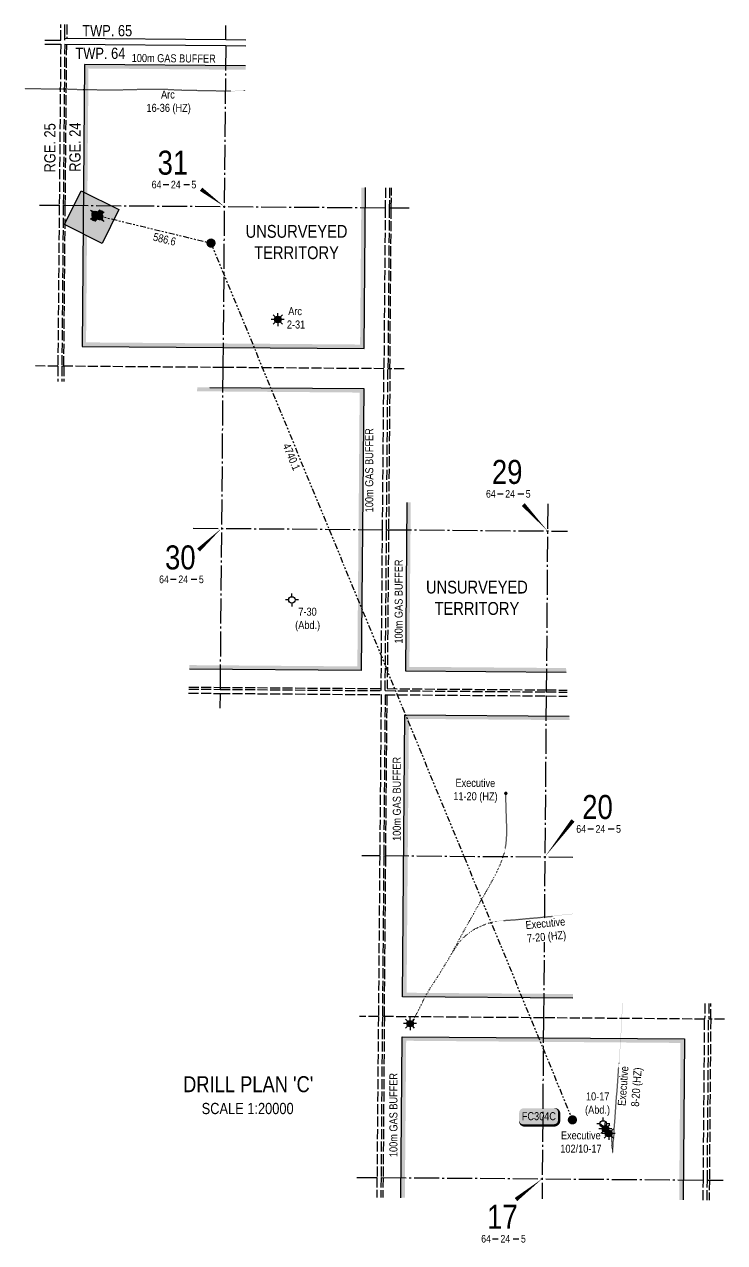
# Model space of a CAD drawing. Extents: x 451222 to 473419, y 6037124 to 6050105.
# Drawn here: x 465782 to 469284, y 6037608 to 6043697 of the extents above; entities that cross this region are included whole.
import ezdxf
from ezdxf.enums import TextEntityAlignment as Align

# ---------------------------------------------------------------- set-up
doc = ezdxf.new("R2010")
doc.units = 0
doc.header["$LTSCALE"] = 5
for name, pattern in [('foc-DOT', [1, 0.2, -0.8]), ('foc-DRILLPATH', [14.75, 6, -1.75, 1.75, -1.75, 1.75, -1.75]), ('foc-QUARTERLINE', [33, 25, -3, 2, -3]), ('foc-UNSURVEYED', [12.5, 10, -2.5])]:
    doc.linetypes.add(name, pattern=pattern)
for name, color, linetype in [('10', 1, 'Continuous'), ('9', 3, 'Continuous'), ('ABADATA-DRILL', 8, 'foc-DOT'), ('ABADATA-DRILL-T', 8, 'Continuous'), ('AS-TARGET-GAS', 182, 'Continuous'), ('AS-TARGET-GAS-H', 181, 'Continuous'), ('D-TXT', 6, 'Continuous'), ('DETAIL-HZ-Existing', 8, 'foc-DOT'), ('DETAIL-T', 7, 'Continuous'), ('L-BD', 7, 'Continuous'), ('L-MON', 1, 'Continuous'), ('L-QSEC', 8, 'foc-QUARTERLINE'), ('L-SEC', 7, 'Continuous'), ('L-SECLBL', 7, 'Continuous'), ('L-UNS-T', 3, 'Continuous'), ('L-USEC', 7, 'foc-UNSURVEYED'), ('P-PDRILLPATH', 12, 'foc-DRILLPATH'), ('P-PROPOSED', 10, 'Continuous'), ('P-PROPOSED-H', 21, 'Continuous')]:
    doc.layers.add(name, color=color, linetype=linetype)
doc.styles.add('80', font='ARIALN.TTF', dxfattribs={"height": 10})
doc.styles.add('80CG', font='ARIALN.TTF', dxfattribs={"height": 10})
doc.styles.add('80L', font='ARIALN.TTF', dxfattribs={"height": 10})
doc.styles.add('SIMPLEX', font='ARIALN.TTF')

# ---------------------------------------------------------------- blocks, each defined once
blk = doc.blocks.new('L-SECLBL')
at = {"layer": '9', "color": 7}
for p, q in [((-5.1, -27.8), (-12.3, -27.8)), ((20.7, -27.8), (13.5, -27.8))]:
    blk.add_line(p, q, dxfattribs=at)
at = {"layer": '10', "color": 2, "style": 'SIMPLEX'}
blk.add_attdef('SEC', text='', height=30, dxfattribs=at).set_placement((0, 0), align=Align.MIDDLE)
at = {"layer": '10', "color": 5, "style": '80L'}
blk.add_attdef('TWP', text='', height=9.5, dxfattribs=at).set_placement((-14.4, -27.4), align=Align.MIDDLE_RIGHT)
blk.add_attdef('RGE', text='', height=9.5, dxfattribs=at).set_placement((3.6, -27.4), align=Align.MIDDLE_CENTER)
blk.add_attdef('MER', text='', height=9.5, dxfattribs=at).set_placement((23.2, -27.4), align=Align.MIDDLE_LEFT)
blk = doc.blocks.new('WC')
at = {"layer": 'L-MON'}
h = blk.add_hatch(color=255, dxfattribs=at)
h.dxf.hatch_style = 1
edge = h.paths.add_edge_path()
edge.add_arc((0, 0), 0.9, 0, 360)
at = {"layer": 'L-MON', "color": 240, "flags": 128}
for points in [[(-0.62, 0.5), (-1.23, 1.12)], [(0.52, 0.61), (1.13, 1.21)], [(-1.18, -1.18), (-0.56, -0.57)], [(1.16, -1.18), (0.56, -0.57)]]:
    blk.add_lwpolyline(points, dxfattribs=at)
at = {"layer": 'L-MON', "color": 240}
for radius in [0.8, 0.373]:
    blk.add_circle((0, 0), radius, dxfattribs=at)
blk = doc.blocks.new('GAS')
h = blk.add_hatch(color=255)
h.dxf.hatch_style = 1
edge = h.paths.add_edge_path()
edge.add_arc((0, 0), 0.9, 0, 360)
for p, q in [((-0.81, 0), (-1.62, 0)), ((-0.57, 0.57), (-1.14, 1.14)), ((0, 0.81), (0, 1.62)), ((0.57, 0.57), (1.14, 1.14)), ((1.62, 0), (0.81, 0)), ((-0.57, -0.57), (-1.14, -1.14)), ((0, -0.81), (0, -1.62)), ((1.14, -1.14), (0.57, -0.57))]:
    blk.add_line(p, q)
blk.add_circle((0, 0), 0.8)
blk = doc.blocks.new('GABD')
for p, q in [((-0.81, 0), (-1.62, 0)), ((0, 0.81), (0, 1.62)), ((1.62, 0), (0.81, 0)), ((0, -0.81), (0, -1.62))]:
    blk.add_line(p, q)
blk.add_circle((0, 0), 0.8)
blk = doc.blocks.new('BH_Existing')
at = {"layer": 'DETAIL-HZ-Existing'}
h = blk.add_hatch(color=256, dxfattribs=at)
h.dxf.hatch_style = 1
edge = h.paths.add_edge_path()
edge.add_arc((0, 0), 0.45, 0, 360)
blk = doc.blocks.new('*U551')
h = blk.add_hatch(color=50)
edge = h.paths.add_edge_path()
edge.add_line((-19, -11.5), (19, -11.5))
edge.add_arc((19, -5.5), 6, 270, 360)
edge.add_line((25, -5.5), (25, 4))
edge.add_arc((19, 4), 6, 0, 90)
edge.add_line((19, 10), (-19, 10))
edge.add_arc((-19, 4), 6, 90, 180)
edge.add_line((-25, 4), (-25, -5.5))
edge.add_arc((-19, -5.5), 6, 180, 270)
at = {"flags": 128}
blk.add_lwpolyline([(-19, -11.5, 3, 3, 0), (19, -11.5, 3, 3, 0.414214), (25, -5.5, 3, 3, 0), (25, 4, 3, 0, 0.414214), (19, 10, 0, 0, 0), (-19, 10, 0, 0, 0.414214), (-25, 4, 0, 0, 0), (-25, -5.5, 0, 3, 0.414214)], format="xyseb", close=True, dxfattribs=at)
at = {"color": 1, "style": '80'}
blk.add_attdef('ENTER_TEXT_001', (-26.8, -4.9), '', height=10, dxfattribs=at)
blk = doc.blocks.new('plbh')
at = {"layer": 'L-MON'}
h = blk.add_hatch(color=255, dxfattribs=at)
h.dxf.hatch_style = 1
edge = h.paths.add_edge_path()
edge.add_arc((0, 0), 1.16, 0, 360)
h = blk.add_hatch(color=256, dxfattribs=at)
h.dxf.hatch_style = 1
h.paths.add_polyline_path([(-0.96, 0, 1), (0.96, 0, 1)])
h.paths.add_polyline_path([(0.91, 0, -1), (-0.91, 0, -1)], flags=16)
h.paths.add_polyline_path([(0.45, 0, -1), (-0.45, 0, -1)], flags=0)
h = blk.add_hatch(color=256, dxfattribs=at)
h.dxf.hatch_style = 1
h.paths.add_polyline_path([(-0.45, 0, 1), (0.45, 0, 1)])
h.paths.add_polyline_path([(0.4, 0, -1), (-0.4, 0, -1)], flags=16)
at = {"layer": 'L-MON', "color": 240}
for radius in [0.96, 0.91, 0.45, 0.4]:
    blk.add_circle((0, 0), radius, dxfattribs=at)

msp = doc.modelspace()

# ---------------------------------------------------------------- hatches: boundary and pattern name
at = {"layer": 'AS-TARGET-GAS-H'}
h = msp.add_hatch(color=256, dxfattribs=at)
h.dxf.hatch_style = 1
h.paths.add_polyline_path([(467461, 6042097.201), (466090.635, 6042107.956), (466102.82, 6043476.909), (466887.964, 6043470.355), (466888.141, 6043490.355), (466082.999, 6043497.075), (466070.458, 6042088.114), (467480.829, 6042077.044), (467487.695, 6042881.521), (467467.696, 6042881.691)])
h = msp.add_hatch(color=256, dxfattribs=at)
h.dxf.hatch_style = 1
h.paths.add_polyline_path([(466645.964, 6041863.59), (467458.952, 6041857.209), (467447.275, 6040488.381), (466607.619, 6040494.986), (466607.059, 6040474.99), (467467.103, 6040468.224), (467479.122, 6041877.052), (466646.524, 6041883.586)])
h = msp.add_hatch(color=256, dxfattribs=at)
h.dxf.hatch_style = 1
h.paths.add_polyline_path([(467714.396, 6041308.347), (467694.397, 6041308.548), (467687.213, 6040466.499), (468492.051, 6040460.215), (468491.184, 6040480.223), (467707.383, 6040486.342)])
h = msp.add_hatch(color=256, dxfattribs=at)
h.dxf.hatch_style = 1
h.paths.add_polyline_path([(468507.011, 6040239.975), (467685.336, 6040246.39), (467673.317, 6038837.553), (468524.7, 6038830.882), (468525.495, 6038850.876), (467693.487, 6038857.395), (467705.165, 6040226.234), (468508.9, 6040219.96)])
h = msp.add_hatch(color=256, dxfattribs=at)
h.dxf.hatch_style = 1
h.paths.add_polyline_path([(468382.425, 6039236.215), (468382.425, 6039236.212), (468382.649, 6039236.236)])
h.paths.add_polyline_path([(468382.425, 6039236.215), (468382.425, 6039236.212), (468382.649, 6039236.236)])
h = msp.add_hatch(color=256, dxfattribs=at)
h.dxf.hatch_style = 1
h.paths.add_polyline_path([(469083.154, 6038626.499), (467671.611, 6038637.547), (467664.747, 6037833.131), (467684.747, 6037832.974), (467691.44, 6038617.391), (469062.992, 6038606.656), (469056.583, 6037822.218), (469076.583, 6037822.061)])
at = {"layer": 'P-PROPOSED-H'}
h = msp.add_hatch(color=256, dxfattribs=at)
h.dxf.hatch_style = 1
h.paths.add_polyline_path([(466065.336, 6042865.13), (466254.87, 6042771.361), (466171.561, 6042602.969), (465982.027, 6042696.738)])

# ---------------------------------------------------------------- linework, layer by layer
at = {"layer": 'ABADATA-DRILL', "flags": 128}
for points in [[(466887.041, 6043366.263), (466871.85, 6043365.801), (466852.494, 6043365.085), (466833.317, 6043364.378), (466813.933, 6043363.932), (466794.602, 6043363.957), (466775.263, 6043364.091), (466756.033, 6043364.205), (466736.654, 6043364.439), (466717.417, 6043364.783), (466698.16, 6043365.187), (466678.822, 6043365.471), (466659.473, 6043365.786), (466640.177, 6043366.22), (466620.75, 6043366.736), (466601.423, 6043367.14), (466582.135, 6043367.454), (466562.889, 6043368.008), (466543.625, 6043368.702), (466524.452, 6043369.606), (466505.24, 6043370.71), (466485.928, 6043371.634), (466466.589, 6043371.849), (466447.177, 6043371.714), (466427.837, 6043371.808), (466408.477, 6043371.823), (466389.164, 6043371.567), (466369.771, 6043371.341), (466350.409, 6043371.186), (466331.026, 6043370.84), (466311.771, 6043370.314), (466292.435, 6043369.748), (466273.102, 6043369.392), (466253.71, 6043369.336), (466234.26, 6043369.352), (466214.809, 6043369.277), (466195.396, 6043369.022), (466175.984, 6043368.927), (466156.576, 6043369.232), (466137.158, 6043369.527), (466117.75, 6043369.862), (466098.511, 6043370.066), (466079.152, 6043370.23), (466059.965, 6043370.624), (466040.629, 6043371.228), (466021.195, 6043371.974), (466001.981, 6043372.708), (465982.654, 6043373.192), (465963.235, 6043373.387), (465943.895, 6043373.482), (465924.556, 6043373.616), (465905.287, 6043373.85), (465886.019, 6043374.164), (465866.671, 6043374.409), (465847.331, 6043374.513), (465827.993, 6043374.788), (465808.614, 6043374.992), (465797.046, 6043374.821), (465782.044, 6043374.418)], [(467710.952, 6038702.653), (467710.913, 6038702.784), (467710.913, 6038702.844), (467710.946, 6038703.114), (467710.977, 6038703.273), (467711.078, 6038703.423), (467711.38, 6038703.63), (467711.763, 6038703.877), (467712.235, 6038704.103), (467712.857, 6038704.348), (467713.446, 6038704.123), (467713.949, 6038703.308), (467714.195, 6038702.825), (467714.609, 6038702.081), (467715.043, 6038701.347), (467715.507, 6038700.653), (467715.982, 6038700.039), (467716.438, 6038699.544), (467716.875, 6038699.18), (467716.984, 6038699.079), (467717.063, 6038698.859), (467716.859, 6038698.51), (467716.363, 6038697.754), (467715.679, 6038697.36), (467714.889, 6038697.456), (467714.191, 6038697.743), (467713.634, 6038698.068), (467713.038, 6038698.533), (467712.891, 6038698.954), (467713.087, 6038699.653), (467713.307, 6038700.842), (467713.748, 6038702.039), (467714.407, 6038703.034), (467715.225, 6038703.937), (467715.932, 6038704.722), (467715.761, 6038705.794), (467715.331, 6038706.948), (467715.069, 6038707.851), (467714.459, 6038709.147), (467713.882, 6038710.613), (467713.529, 6038711.526), (467712.547, 6038712.485), (467711.604, 6038713.314), (467711.722, 6038713.123), (467711.877, 6038712.551), (467711.7, 6038711.742), (467711.311, 6038710.755), (467711.256, 6038710.095), (467712.095, 6038709.908), (467713.517, 6038710.045), (467715.108, 6038710.072), (467716.716, 6038709.748), (467717.942, 6038709.177), (467718.162, 6038709.205), (467718.192, 6038709.245), (467718.274, 6038709.484), (467718.633, 6038710.522), (467718.684, 6038710.621), (467720.552, 6038713.777), (467721.474, 6038715.04), (467722.678, 6038716.661), (467724.106, 6038718.599), (467725.577, 6038720.938), (467726.981, 6038723.748), (467728.519, 6038726.866), (467734.495, 6038737.681), (467737.064, 6038741.992), (467739.946, 6038746.71), (467743, 6038751.726), (467746.016, 6038756.833), (467748.902, 6038762.062), (467751.741, 6038767.54), (467754.611, 6038773.229), (467757.573, 6038779.097), (467760.575, 6038784.985), (467763.598, 6038790.912), (467766.541, 6038796.87), (467769.374, 6038802.929), (467772.319, 6038809.098), (467775.423, 6038815.245), (467778.608, 6038821.481), (467781.926, 6038827.936), (467785.564, 6038834.539), (467789.323, 6038841.19), (467793.123, 6038847.912), (467796.944, 6038854.753), (467800.675, 6038861.635), (467804.546, 6038868.495), (467808.645, 6038875.104), (467812.884, 6038881.721), (467817.002, 6038888.21), (467821.131, 6038894.838), (467825.24, 6038901.487), (467829.48, 6038908.144), (467833.889, 6038914.74), (467838.51, 6038921.514), (467843.152, 6038928.489), (467847.846, 6038935.612), (467852.692, 6038942.975), (467857.569, 6038950.527), (467862.388, 6038958.281), (467867.199, 6038966.184), (467871.868, 6038973.938), (467874.07, 6038977.611), (467876.882, 6038982.31), (467882.221, 6038991.139), (467884.038, 6038994.115), (467889.05, 6039002.257), (467894.063, 6039010.409), (467899.146, 6039018.57), (467904.238, 6039026.731), (467909.222, 6039034.983), (467914.026, 6039043.346), (467918.652, 6039051.832), (467923.208, 6039060.377), (467927.743, 6039068.923), (467932.198, 6039077.36), (467936.654, 6039085.927), (467941.23, 6039094.422), (467945.815, 6039102.908), (467950.321, 6039111.444), (467954.886, 6039119.96), (467959.472, 6039128.475), (467964.057, 6039136.991), (467968.653, 6039145.496), (467973.338, 6039153.931), (467978.023, 6039162.346), (467982.648, 6039170.811), (467987.273, 6039179.286), (467991.797, 6039187.642), (467996.411, 6039195.917), (468001.074, 6039204.122), (468005.776, 6039212.306), (468010.5, 6039220.6), (468015.123, 6039228.845), (468019.806, 6039237.05), (468024.439, 6039245.255), (468029.093, 6039253.5), (468033.755, 6039261.664), (468038.458, 6039269.869), (468043.131, 6039278.043), (468047.886, 6039286.427), (468052.6, 6039294.842), (468057.265, 6039303.276), (468062.01, 6039311.661), (468066.804, 6039320.034), (468071.528, 6039328.328), (468076.372, 6039336.652), (468081.256, 6039344.975), (468086.07, 6039353.328), (468090.895, 6039361.691), (468095.598, 6039369.886), (468100.422, 6039378.239), (468105.055, 6039386.474), (468109.661, 6039394.94), (468114.174, 6039403.276), (468118.708, 6039411.561), (468123.222, 6039419.838), (468127.745, 6039428.113), (468132.318, 6039436.319), (468136.804, 6039444.845), (468140.96, 6039453.535), (468145.068, 6039462.325), (468149.235, 6039471.014), (468153.352, 6039479.753), (468157.259, 6039488.445), (468161.057, 6039497.337), (468164.746, 6039506.261), (468168.324, 6039515.115), (468171.863, 6039524.1), (468175.151, 6039533.047), (468178.172, 6039542.216), (468180.843, 6039551.479), (468183.283, 6039560.713), (468185.565, 6039570.089), (468187.476, 6039579.368), (468189.147, 6039588.689), (468190.569, 6039598.222), (468191.662, 6039607.808), (468192.605, 6039617.406), (468193.308, 6039627.025), (468193.811, 6039636.716), (468194.224, 6039646.368), (468194.437, 6039656.032), (468194.521, 6039665.737), (468194.503, 6039675.383), (468194.316, 6039685.01), (468194.068, 6039694.647), (468193.901, 6039704.284), (468193.664, 6039713.962), (468193.397, 6039723.62), (468193.069, 6039733.268), (468192.662, 6039742.907), (468192.334, 6039752.546), (468192.017, 6039762.194), (468191.769, 6039771.831), (468191.552, 6039781.479), (468191.225, 6039791.137), (468190.877, 6039800.786), (468190.558, 6039810.224), (468190.32, 6039819.821), (468190.193, 6039829.448), (468190.076, 6039839.155), (468189.905, 6039854.155)], [(467710.952, 6038702.653), (467710.913, 6038702.784), (467710.913, 6038702.844), (467710.946, 6038703.114), (467710.977, 6038703.273), (467711.078, 6038703.423), (467711.38, 6038703.63), (467711.763, 6038703.877), (467712.235, 6038704.103), (467712.857, 6038704.348), (467713.446, 6038704.123), (467713.949, 6038703.308), (467714.195, 6038702.825), (467714.609, 6038702.081), (467715.043, 6038701.347), (467715.507, 6038700.653), (467715.982, 6038700.039), (467716.438, 6038699.544), (467716.875, 6038699.18), (467716.984, 6038699.079), (467717.063, 6038698.859), (467716.859, 6038698.51), (467716.363, 6038697.754), (467715.679, 6038697.36), (467714.889, 6038697.456), (467714.191, 6038697.743), (467713.634, 6038698.068), (467713.038, 6038698.533), (467712.891, 6038698.954), (467713.087, 6038699.653), (467713.307, 6038700.842), (467713.748, 6038702.039), (467714.407, 6038703.034), (467715.225, 6038703.937), (467715.932, 6038704.722), (467715.761, 6038705.794), (467715.331, 6038706.948), (467715.069, 6038707.851), (467714.459, 6038709.147), (467713.882, 6038710.613), (467713.529, 6038711.526), (467712.547, 6038712.485), (467711.604, 6038713.314), (467711.722, 6038713.123), (467711.877, 6038712.551), (467711.7, 6038711.742), (467711.311, 6038710.755), (467711.256, 6038710.095), (467712.095, 6038709.908), (467713.517, 6038710.045), (467715.108, 6038710.072), (467716.716, 6038709.748), (467717.942, 6038709.177), (467718.162, 6038709.205), (467718.192, 6038709.245), (467718.274, 6038709.484), (467718.633, 6038710.522), (467718.684, 6038710.621), (467720.552, 6038713.777), (467721.474, 6038715.04), (467722.678, 6038716.661), (467724.106, 6038718.599), (467725.577, 6038720.938), (467726.981, 6038723.748), (467728.519, 6038726.866), (467734.495, 6038737.681), (467737.064, 6038741.992), (467739.946, 6038746.71), (467743, 6038751.726), (467746.016, 6038756.833), (467748.902, 6038762.062), (467751.741, 6038767.54), (467754.611, 6038773.229), (467757.573, 6038779.097), (467760.575, 6038784.985), (467763.598, 6038790.912), (467766.541, 6038796.87), (467769.374, 6038802.929), (467772.319, 6038809.098), (467775.423, 6038815.245), (467778.608, 6038821.481), (467781.926, 6038827.936), (467785.564, 6038834.539), (467789.323, 6038841.19), (467793.123, 6038847.912), (467796.944, 6038854.753), (467800.675, 6038861.635), (467804.546, 6038868.495), (467808.645, 6038875.104), (467812.884, 6038881.721), (467817.002, 6038888.21), (467821.131, 6038894.838), (467825.24, 6038901.487), (467829.48, 6038908.144), (467833.889, 6038914.74), (467838.51, 6038921.514), (467843.152, 6038928.489), (467847.846, 6038935.612), (467852.692, 6038942.975), (467857.569, 6038950.527), (467862.388, 6038958.281), (467867.199, 6038966.184), (467871.868, 6038973.938), (467874.07, 6038977.611), (467876.882, 6038982.31), (467882.221, 6038991.139), (467884.038, 6038994.115), (467889.05, 6039002.257), (467894.063, 6039010.409), (467899.146, 6039018.57), (467904.238, 6039026.731), (467909.222, 6039034.983), (467914.026, 6039043.346), (467916.78, 6039048.276), (467918.578, 6039051.392), (467923.593, 6039059.844), (467928.646, 6039068.035), (467933.697, 6039076.016), (467939.02, 6039084.095), (467944.431, 6039092.003), (467949.92, 6039099.701), (467955.768, 6039107.345), (467961.875, 6039114.767), (467968.099, 6039121.817), (467974.602, 6039128.656), (467981.352, 6039135.261), (467988.38, 6039141.635), (467995.688, 6039147.926), (468003.115, 6039154.075), (468010.7, 6039160.014), (468018.513, 6039165.66), (468026.573, 6039170.964), (468034.88, 6039175.855), (468043.384, 6039180.455), (468052.005, 6039184.704), (468060.843, 6039188.53), (468069.719, 6039192.226), (468078.636, 6039195.932), (468087.671, 6039199.426), (468096.753, 6039202.64), (468105.774, 6039205.624), (468114.913, 6039208.357), (468124.229, 6039210.809), (468133.612, 6039212.89), (468143.102, 6039214.629), (468152.6, 6039216.149), (468162.137, 6039217.457), (468171.73, 6039218.416), (468181.351, 6039219.053), (468190.961, 6039219.591), (468200.571, 6039220.129), (468210.191, 6039220.727), (468219.812, 6039221.405), (468229.303, 6039222.104), (468238.905, 6039222.872), (468248.498, 6039223.72), (468258, 6039224.599), (468267.634, 6039225.567), (468277.238, 6039226.545), (468286.801, 6039227.463), (468296.413, 6039228.292), (468305.905, 6039229.081), (468315.537, 6039229.828), (468325.179, 6039230.606), (468334.772, 6039231.474), (468344.244, 6039232.363), (468353.847, 6039233.252), (468363.461, 6039234.19), (468373.055, 6039235.198), (468382.649, 6039236.236), (468392.262, 6039237.154), (468401.884, 6039237.972), (468411.508, 6039238.9), (468421.112, 6039239.928), (468430.706, 6039241.037), (468440.282, 6039242.225), (468449.857, 6039243.403), (468459.252, 6039244.544), (468468.837, 6039245.672), (468478.451, 6039246.68), (468487.864, 6039247.58), (468497.477, 6039248.508), (468507.061, 6039249.506), (468516.474, 6039250.436), (468524.652, 6039251.113)], [(468707.027, 6038151.781), (468707.027, 6038151.751), (468707.036, 6038151.711), (468707.056, 6038151.67), (468707.116, 6038151.65), (468707.137, 6038151.75), (468707.119, 6038152.05), (468707.012, 6038152.351), (468706.854, 6038152.703), (468706.648, 6038153.155), (468706.381, 6038153.527), (468706.104, 6038153.85), (468705.687, 6038154.263), (468705.1, 6038154.698), (468704.512, 6038154.973), (468703.923, 6038155.118), (468703.223, 6038155.144), (468702.913, 6038155.157), (468702.532, 6038155.14), (468702.161, 6038154.993), (468701.83, 6038154.866), (468701.539, 6038154.798), (468701.289, 6038154.76), (468701.408, 6038154.649), (468701.907, 6038154.475), (468702.446, 6038154.35), (468703.055, 6038154.215), (468703.804, 6038154.089), (468704.585, 6038154.062), (468705.366, 6038154.126), (468706.157, 6038154.229), (468706.917, 6038154.193), (468707.655, 6038153.947), (468708.164, 6038153.802), (468708.535, 6038153.809), (468708.995, 6038153.835), (468709.356, 6038153.922), (468709.638, 6038154.09), (468709.859, 6038154.258), (468710.001, 6038154.427), (468710.082, 6038154.607), (468710.134, 6038154.776), (468710.194, 6038154.786), (468710.234, 6038154.816), (468710.286, 6038155.005), (468710.317, 6038155.225), (468710.329, 6038155.435), (468710.341, 6038155.605), (468710.343, 6038155.835), (468710.344, 6038156.055), (468710.396, 6038156.275), (468710.448, 6038156.495), (468710.6, 6038156.714), (468710.691, 6038156.783), (468710.821, 6038156.762), (468711.019, 6038156.61), (468711.277, 6038156.328), (468711.575, 6038155.985), (468711.872, 6038155.622), (468712.169, 6038155.28), (468712.486, 6038154.927), (468712.853, 6038154.473), (468713.298, 6038153.929), (468713.714, 6038153.436), (468713.813, 6038153.305), (468714.388, 6038152.59), (468714.921, 6038151.785), (468715.364, 6038150.95), (468715.768, 6038150.097), (468716.16, 6038149.213), (468716.543, 6038148.279), (468716.874, 6038147.226), (468717.095, 6038146.063), (468717.184, 6038144.832), (468717.244, 6038143.631), (468717.305, 6038142.509), (468717.356, 6038141.428), (468717.427, 6038140.367), (468717.509, 6038139.346), (468717.59, 6038138.365), (468717.663, 6038137.434), (468717.765, 6038136.492), (468717.887, 6038135.511), (468717.968, 6038134.489), (468717.999, 6038133.388), (468718, 6038132.288), (468717.992, 6038131.287), (468717.994, 6038130.367), (468718.036, 6038129.426), (468718.147, 6038128.374), (468718.269, 6038127.323), (468718.4, 6038126.301), (468718.522, 6038125.319), (468718.613, 6038124.258), (468718.673, 6038123.097), (468718.714, 6038121.956), (468718.774, 6038120.815), (468718.835, 6038119.714), (468718.907, 6038118.682), (468718.969, 6038117.741), (468719.061, 6038116.83), (468719.194, 6038115.918), (468719.326, 6038114.957), (468719.467, 6038113.905), (468719.598, 6038112.863), (468719.72, 6038111.862), (468719.811, 6038110.8), (468719.872, 6038109.649), (468719.932, 6038108.528), (468719.993, 6038107.457), (468720.065, 6038106.456), (468720.157, 6038105.514), (468720.26, 6038104.643), (468720.353, 6038103.752), (468720.444, 6038102.75), (468720.495, 6038101.619), (468720.505, 6038100.389), (468720.435, 6038099.188), (468719.728, 6038096.093), (468719.38, 6038095.175), (468719.093, 6038094.297), (468718.895, 6038093.368), (468718.776, 6038092.348), (468718.767, 6038091.228), (468718.858, 6038090.156), (468718.959, 6038089.105), (468719.091, 6038088.143), (468719.235, 6038087.312), (468719.388, 6038086.53), (468719.582, 6038085.768), (468719.816, 6038085.015), (468720.059, 6038084.213), (468720.282, 6038083.391), (468720.516, 6038082.568), (468720.748, 6038081.656), (468720.979, 6038080.583), (468721.19, 6038079.471), (468721.421, 6038078.328), (468721.651, 6038077.186), (468721.862, 6038076.053), (468722.063, 6038074.921), (468722.263, 6038073.799), (468722.474, 6038072.676), (468722.675, 6038071.554), (468722.856, 6038070.442), (468723.027, 6038069.35), (468723.178, 6038068.268), (468723.339, 6038067.196), (468723.49, 6038066.154), (468723.612, 6038065.132), (468723.733, 6038064.131), (468723.835, 6038063.149), (468723.917, 6038062.198), (468724, 6038061.277), (468724.092, 6038060.346), (468724.164, 6038059.414), (468724.216, 6038058.504), (468724.24, 6038057.673), (468724.214, 6038057.023), (468724.18, 6038056.553), (468724.164, 6038055.822), (468724.201, 6038055.502), (468724.329, 6038055.231), (468724.468, 6038055.06), (468724.566, 6038054.859), (468724.595, 6038054.738), (468724.686, 6038054.828), (468724.796, 6038054.867), (468724.685, 6038054.697), (468724.594, 6038054.558), (468724.482, 6038054.359), (468724.381, 6038054.22), (468724.24, 6038054.111), (468724.089, 6038054.032), (468723.939, 6038054.013), (468723.739, 6038054.005), (468723.488, 6038054.007), (468723.249, 6038054.079), (468723, 6038054.241), (468722.901, 6038054.302), (468722.871, 6038054.352), (468722.881, 6038054.372), (468723.032, 6038054.451), (468723.313, 6038054.569), (468723.645, 6038054.816), (468723.9, 6038055.384), (468724.039, 6038056.374), (468724.2, 6038057.763), (468724.335, 6038059.463), (468724.38, 6038061.364), (468724.398, 6038063.515), (468724.428, 6038065.906), (468724.45, 6038068.417), (468724.542, 6038071.128), (468724.745, 6038073.788), (468725.029, 6038076.737), (468725.315, 6038079.827), (468725.532, 6038083.037), (468725.671, 6038086.487), (468725.793, 6038090.228), (468725.937, 6038094.3), (468726.143, 6038098.62), (468726.432, 6038103.231), (468726.833, 6038108.14), (468727.376, 6038113.268), (468728.001, 6038118.626), (468728.668, 6038124.124), (468729.335, 6038129.752), (468729.974, 6038135.56), (468730.606, 6038141.748), (468731.111, 6038148.297), (468731.428, 6038155.108), (468731.636, 6038162.071), (468731.746, 6038169.194), (468731.876, 6038176.417), (468732.248, 6038183.778), (468732.801, 6038191.278), (468733.485, 6038198.916), (468734.26, 6038206.634), (468734.915, 6038214.373), (468735.41, 6038222.094), (468735.936, 6038229.934), (468736.584, 6038237.963), (468737.273, 6038246.232), (468737.855, 6038254.762), (468738.417, 6038263.422), (468738.981, 6038272.252), (468739.496, 6038281.153), (468740.001, 6038290.114), (468740.607, 6038299.164), (468741.284, 6038308.334), (468741.972, 6038317.573), (468742.721, 6038326.952), (468743.44, 6038336.342), (468743.953, 6038342.681), (468745.181, 6038355.528), (468745.672, 6038360.417), (468746.553, 6038369.975), (468747.323, 6038379.524), (468747.953, 6038389.114), (468748.524, 6038398.695), (468749.225, 6038408.315), (468749.925, 6038417.894), (468750.606, 6038427.474), (468751.206, 6038437.084), (468751.807, 6038446.755), (468752.408, 6038456.346), (468752.969, 6038465.966), (468753.649, 6038475.556), (468754.26, 6038485.166), (468754.841, 6038494.787), (468755.531, 6038504.407), (468756.252, 6038513.996), (468756.833, 6038523.627), (468757.383, 6038533.248), (468757.994, 6038542.838), (468758.634, 6038552.408), (468759.435, 6038561.997), (468760.225, 6038571.566), (468760.896, 6038581.156), (468761.526, 6038590.746), (468762.077, 6038600.357), (468762.688, 6038609.957), (468763.438, 6038619.557), (468764.089, 6038629.157), (468764.669, 6038638.747), (468765.2, 6038648.398), (468765.621, 6038658.06), (468766.082, 6038667.662), (468766.543, 6038677.384), (468766.964, 6038686.936), (468767.434, 6038696.567), (468767.975, 6038706.188), (468768.576, 6038715.789), (468769.156, 6038725.389), (468769.355, 6038728.78), (468769.727, 6038735), (468770.258, 6038744.621), (468770.708, 6038754.243), (468771.189, 6038763.884), (468771.71, 6038773.475), (468772.201, 6038783.147), (468772.501, 6038792.77), (468772.702, 6038802.374), (468772.8, 6038807.904)]]:
    msp.add_lwpolyline(points, dxfattribs=at)
at = {"layer": 'AS-TARGET-GAS', "ltscale": 5, "flags": 128}
for points in [[(466888.302, 6043490.353), (466082.999, 6043497.075), (466070.458, 6042088.114), (467480.829, 6042077.044), (467487.695, 6042881.528)], [(466709.879, 6041883.089), (467479.122, 6041877.052), (467467.103, 6040468.224), (466607.059, 6040474.99)], [(467694.397, 6041308.548), (467687.213, 6040466.499), (468492.051, 6040460.215)], [(468524.7, 6038830.882), (467673.317, 6038837.553), (467685.336, 6040246.39), (468507.011, 6040239.975)], [(467664.747, 6037833.061), (467671.611, 6038637.547), (469083.154, 6038626.499), (469076.583, 6037822.094)]]:
    msp.add_lwpolyline(points, dxfattribs=at)
at = {"layer": 'L-QSEC'}
for p, q in [((466789.268, 6043621.719), (466789.872, 6043691.073)), ((466789.03, 6043591.076), (466774.771, 6041982.584)), ((465857.284, 6042794.432), (465956.601, 6042793.457)), ((465976.717, 6042793.279), (467586.835, 6042780.677)), ((467606.951, 6042780.505), (467706.955, 6042779.729)), ((466774.771, 6041982.584), (466760.748, 6040373.778)), ((468399.665, 6041301.444), (468391.806, 6040360.985)), ((466626.791, 6041179.273), (467573.11, 6041171.849)), ((467593.226, 6041171.677), (468498.531, 6041164.63)), ((466760.59, 6040353.662), (466759.952, 6040280.47)), ((468391.649, 6040340.869), (468378.214, 6038732.015)), ((467470.044, 6039543.613), (467559.212, 6039542.912)), ((467579.328, 6039542.74), (468525.149, 6039535.35)), ((468378.214, 6038732.015), (468370.662, 6037827.596)), ((467445.49, 6037934.853), (467545.487, 6037934.069)), ((467565.603, 6037933.911), (469177.396, 6037921.273)), ((469197.512, 6037921.109), (469277.393, 6037920.486))]:
    msp.add_line(p, q, dxfattribs=at)
at = {"layer": 'L-SEC'}
for p, q in [((465884.623, 6043618.926), (465963.957, 6043618.13)), ((465984.163, 6043628.029), (466789.073, 6043621.72)), ((466789.073, 6043621.72), (466889.299, 6043620.935)), ((465884.438, 6043598.809), (465963.777, 6043598.013)), ((465983.894, 6043597.855), (466788.809, 6043591.545)), ((466788.809, 6043591.545), (466889.027, 6043590.351))]:
    msp.add_line(p, q, dxfattribs=at)
at = {"layer": 'L-SECLBL', "color": 6, "linetype": 'Continuous', "flags": 128}
for points in [[(466781.902, 6042786.977, 0, 20, 0), (466665.595, 6042873.345, 0, 0, 0)], [(468398.528, 6041165.409, 0, 20, 0), (468277.005, 6041297.266, 0, 0, 0)], [(466767.759, 6041178.167, 0, 20, 0), (466653.271, 6041070.37, 0, 0, 0)], [(468384.932, 6039536.446, 0, 20, 0), (468525.435, 6039718.611, 0, 0, 0)], [(468371.497, 6037927.592, 0, 20, 0), (468240.453, 6037823.954, 0, 0, 0)]]:
    msp.add_lwpolyline(points, format="xyseb", dxfattribs=at)
at = {"layer": 'L-USEC'}
for p, q in [((465963.957, 6043618.13), (465964.666, 6043697.458)), ((465984.074, 6043617.971), (465984.782, 6043697.303)), ((465984.163, 6043628.029), (465984.782, 6043697.303)), ((465994.84, 6043697.225), (465994.221, 6043627.95)), ((465994.84, 6043697.225), (465994.221, 6043627.95)), ((465963.777, 6043598.013), (465956.601, 6042793.457)), ((465983.894, 6043597.855), (465976.717, 6042793.278)), ((465986.775, 6042793.221), (465993.952, 6043597.776)), ((467587.692, 6042880.672), (467586.835, 6042780.677)), ((467607.808, 6042880.501), (467606.951, 6042780.505)), ((467617.009, 6042780.443), (467617.865, 6042880.415)), ((465956.601, 6042793.457), (465949.457, 6041989.06)), ((465976.717, 6042793.279), (465969.573, 6041988.902)), ((465979.631, 6041988.823), (465986.775, 6042793.221)), ((467586.835, 6042780.677), (467579.973, 6041976.263)), ((467606.951, 6042780.505), (467600.089, 6041976.107)), ((467610.147, 6041976.028), (467617.009, 6042780.443)), ((465949.457, 6041989.06), (465832.301, 6041990.188)), ((465949.457, 6041989.06), (465948.78, 6041912.94)), ((465969.573, 6041988.882), (465968.893, 6041912.404)), ((466774.771, 6041982.584), (465969.573, 6041988.902)), ((465979.631, 6041988.823), (465978.95, 6041912.137)), ((467579.973, 6041976.263), (466774.771, 6041982.584)), ((467573.11, 6041171.849), (467579.973, 6041976.263)), ((467593.226, 6041171.677), (467600.089, 6041976.091)), ((467681.408, 6041975.473), (467600.089, 6041976.107)), ((467610.147, 6041976.028), (467603.284, 6041171.614)), ((467566.247, 6040367.441), (467573.11, 6041171.849)), ((467586.363, 6040367.283), (467593.226, 6041171.677)), ((467603.284, 6041171.614), (467596.508, 6040377.264)), ((466604.54, 6040385.065), (466760.853, 6040383.836)), ((466760.853, 6040383.836), (467566.333, 6040377.499)), ((466603.694, 6040354.896), (466760.59, 6040353.662)), ((466604.258, 6040375.009), (466760.748, 6040373.778)), ((466760.59, 6040353.662), (467566.076, 6040347.325)), ((466760.748, 6040373.778), (467566.247, 6040367.441)), ((467566.076, 6040347.325), (467559.212, 6039542.912)), ((467586.192, 6040347.167), (467579.328, 6039542.74)), ((467586.192, 6040347.167), (468391.649, 6040340.869)), ((467586.363, 6040367.283), (468391.807, 6040360.985)), ((467589.386, 6039542.676), (467596.25, 6040347.088)), ((467596.508, 6040377.264), (468391.901, 6040371.043)), ((468391.649, 6040340.869), (468497.258, 6040340.046)), ((468391.806, 6040360.985), (468496.386, 6040360.17)), ((468391.901, 6040371.043), (468495.95, 6040370.232)), ((467559.212, 6039542.912), (467552.351, 6038738.497)), ((467579.328, 6039542.74), (467572.467, 6038738.34)), ((467582.526, 6038738.261), (467589.386, 6039542.676)), ((469184.607, 6038803.882), (469183.968, 6038725.713)), ((469204.723, 6038803.685), (469204.084, 6038725.555)), ((469214.143, 6038725.477), (469214.781, 6038803.587)), ((467552.351, 6038738.497), (467458.083, 6038739.241)), ((467552.351, 6038738.497), (467545.487, 6037934.083)), ((467572.467, 6038738.326), (467565.603, 6037933.911)), ((468378.214, 6038732.015), (467572.467, 6038738.34)), ((467582.526, 6038738.261), (467575.662, 6037933.845)), ((469183.968, 6038725.713), (468378.214, 6038732.015)), ((469177.396, 6037921.273), (469183.968, 6038725.713)), ((469197.512, 6037921.109), (469204.084, 6038725.548)), ((469283.964, 6038724.932), (469204.084, 6038725.555)), ((469214.143, 6038725.477), (469207.57, 6037921.038)), ((467545.487, 6037934.083), (467544.634, 6037834.086)), ((467565.603, 6037933.911), (467564.75, 6037833.915)), ((467575.662, 6037933.845), (467574.809, 6037833.836)), ((469176.579, 6037821.277), (469177.396, 6037921.273)), ((469196.696, 6037821.119), (469197.512, 6037921.109)), ((469207.57, 6037921.038), (469206.754, 6037821.04))]:
    msp.add_line(p, q, dxfattribs=at)
at = {"layer": 'P-PDRILLPATH'}
for p, q in [((466145.454, 6042742.641), (466715.538, 6042604.147)), ((466715.538, 6042604.147), (468522.869, 6038222.103))]:
    msp.add_line(p, q, dxfattribs=at)
at = {"layer": 'P-PROPOSED'}
msp.add_lwpolyline([(466065.336, 6042865.13), (466254.87, 6042771.361), (466171.561, 6042602.969), (465982.027, 6042696.738)], close=True, dxfattribs=at)

# ---------------------------------------------------------------- block references
at = {"layer": 'ABADATA-DRILL-T', "xscale": 19.99999999999996, "yscale": 19.99999999999996, "zscale": 19.99999999999996}
msp.add_blockref('GAS', (467049.316, 6042222.182), dxfattribs=at)
at = {"layer": 'ABADATA-DRILL-T', "color": 6, "xscale": 19.99999999999996, "yscale": 19.99999999999996, "zscale": 19.99999999999996}
for name, p in [('GABD', (467119.819, 6040821.054)), ('BH_Existing', (468189.794, 6039854.014)), ('GAS', (467710.929, 6038702.979)), ('GABD', (468676.762, 6038201.912)), ('GAS', (468687.234, 6038176.886)), ('GAS', (468704.585, 6038154.062))]:
    msp.add_blockref(name, p, dxfattribs=at)
at = {"layer": 'L-BD'}
ref = msp.add_blockref('*U551', (468356.031, 6038240.55), dxfattribs=dict(at, xscale=3.999999999999992, yscale=3.999999999999992, zscale=3.999999999999992))
ref.add_attrib('ENTER_TEXT_001', 'FC304C', (468269.755, 6038220.537), dxfattribs={"layer": '0', "color": 1, "height": 40, "style": '80'})
at = {"layer": 'L-MON', "color": 6, "xscale": 19.99999999999996, "yscale": 19.99999999999996, "zscale": 19.99999999999996}
for name, p in [('WC', (466136.635, 6042747.005)), ('WC', (466141.045, 6042744.823)), ('WC', (466145.454, 6042742.641)), ('WC', (466149.864, 6042740.46)), ('WC', (466154.274, 6042738.278)), ('WC', (466158.684, 6042736.096)), ('plbh', (466715.538, 6042604.147)), ('plbh', (468522.869, 6038222.103))]:
    msp.add_blockref(name, p, dxfattribs=at)
at = {"layer": 'L-SECLBL', "color": 6, "xscale": 3.999999999999992, "yscale": 3.999999999999992, "zscale": 3.999999999999992}
msp.add_blockref('L-SECLBL', (466524.786, 6043006.29), dxfattribs=at).add_auto_attribs({'SEC': '31', 'TWP': '64', 'RGE': '24', 'MER': '5'})
at = {"layer": 'L-SECLBL', "color": 6, "linetype": 'Continuous', "xscale": 3.999999999999992, "yscale": 3.999999999999992, "zscale": 3.999999999999992}
for p, values in [((468196.55, 6041460.569), {'SEC': '29', 'TWP': '64', 'RGE': '24', 'MER': '5'}), ((466562.026, 6041033.282), {'SEC': '30', 'TWP': '64', 'RGE': '24', 'MER': '5'}), ((468648.264, 6039785.744), {'SEC': '20', 'TWP': '64', 'RGE': '24', 'MER': '5'}), ((468172.625, 6037737.5), {'SEC': '17', 'TWP': '64', 'RGE': '24', 'MER': '5'})]:
    msp.add_blockref('L-SECLBL', p, dxfattribs=at).add_auto_attribs(values)

# ---------------------------------------------------------------- texts
at = {"layer": 'ABADATA-DRILL-T', "char_height": 40, "attachment_point": 1, "style": '80L'}
for s, width, insert in [('\\pi108.2956;Arc\\P\\pi35.5398;16-36 (HZ)', 284.88588, (466357.374, 6043366.866)), ('\\pi-18.61186;Arc\\P\\pi-25.43314;2-31', 31.07096, (467120.279, 6042284.023)), ('\\pi-28.36294;7-30\\P\\pi-44.3111;(Abd.)', 30.61381, (467180.617, 6040782.008)), ('\\pi-33.83923;10-17\\P\\pi-38.40949;(Abd.)', 42.41704, (468624.384, 6038359.407)), ('\\pi-41.27199;Executive\\P\\pi-44.38249;102/10-17', 110.5256, (468506.588, 6038164.706))]:
    msp.add_mtext_dynamic_manual_height_columns(s, width=width, gutter_width=50.026, heights=[0], dxfattribs=dict(at, insert=insert))
for s, width, insert, rotation in [('\\pi40.48468;Executive \\P\\pi30.11633;11-20 (HZ)', 274.03895, (467897.663, 6039927.149), 359.552355), ('\\pi64.26891;Executive\\P\\pi65.10111;8-20 (HZ)', 321.6074, (468744.119, 6038229.645), 85.8331247)]:
    msp.add_mtext_dynamic_manual_height_columns(s, width=width, gutter_width=50.026, heights=[0], dxfattribs=dict(at, insert=insert, rotation=rotation))
at = {"layer": 'AS-TARGET-GAS', "char_height": 40, "attachment_point": 1, "style": '80L'}
for insert, rotation in [((466319.213, 6043549.518), 359.5217734), ((467486.707, 6041258.8), 90), ((467633.692, 6040602.75), 90), ((467624.53, 6039616.157), 90), ((467607.598, 6038036.237), 90)]:
    msp.add_mtext_dynamic_manual_height_columns('100m GAS BUFFER', width=525.42849, gutter_width=47.549, heights=[0], dxfattribs=dict(at, insert=insert, rotation=rotation))
at = {"layer": 'D-TXT', "color": 3, "char_height": 56, "attachment_point": 1, "style": '80L'}
for s, width, insert in [('TWP. 65', 316.95032, (466071.742, 6043694.13)), ('TWP. 64', 323.39762, (466037.534, 6043580.749))]:
    msp.add_mtext_dynamic_manual_height_columns(s, width=width, gutter_width=47.549, heights=[0], dxfattribs=dict(at, insert=insert))
at = {"layer": 'D-TXT', "color": 3, "char_height": 56, "attachment_point": 1, "rotation": 90, "style": '80L'}
for s, width, insert in [('RGE. 25', 305.06675, (465881.671, 6042957.304)), ('RGE. 24', 304.44569, (466007.109, 6042960.787))]:
    msp.add_mtext_dynamic_manual_height_columns(s, width=width, gutter_width=47.525, heights=[0], dxfattribs=dict(at, insert=insert))
at = {"layer": 'DETAIL-T', "color": 3, "insert": (466444.015, 6038440.331), "char_height": 80, "width": 903.33679, "attachment_point": 1, "style": '80CG'}
msp.add_mtext("\\pi131.72297;DRILL PLAN 'C'\\P\\pi224.66976;{\\H0.7x;SCALE 1:20000}", dxfattribs=at)
at = {"layer": 'L-BD', "style": '80L'}
for s, rotation, p in [('586.6', 346.3452347, (466483.235, 6042623.535)), ('4740.1', 292.9471457, (467118.41, 6041536.227))]:
    msp.add_text(s, height=39.9793, rotation=rotation, dxfattribs=at).set_placement(p, align=Align.MIDDLE)

# ---------------------------------------------------------------- next in the draw order: texts
at = {"layer": 'ABADATA-DRILL-T', "insert": (468220.384, 6039208.614), "char_height": 40, "attachment_point": 1, "rotation": 5.4851266, "style": '80L', "bg_fill": 3, "box_fill_scale": 1.15, "bg_fill_color": 256, "bg_fill_true_color": 256, "bg_fill_transparency": 0}
msp.add_mtext_dynamic_manual_height_columns('\\pi66.38194;Executive\\P\\pi67.35056;7-20 (HZ)', width=325.83346, gutter_width=50.026, heights=[0], dxfattribs=at)
at = {"layer": 'L-UNS-T', "color": 3, "char_height": 64, "attachment_point": 5, "style": '80L', "bg_fill": 3, "box_fill_scale": 1.15, "bg_fill_color": 256, "bg_fill_true_color": 256, "bg_fill_transparency": 0}
for insert in [(467143.183, 6042609.101), (468045.096, 6040831.079)]:
    msp.add_mtext_dynamic_manual_height_columns('UNSURVEYED TERRITORY', width=126.54481, gutter_width=47.549, heights=[0], dxfattribs=dict(at, insert=insert))

doc.saveas('drawing.dxf')
